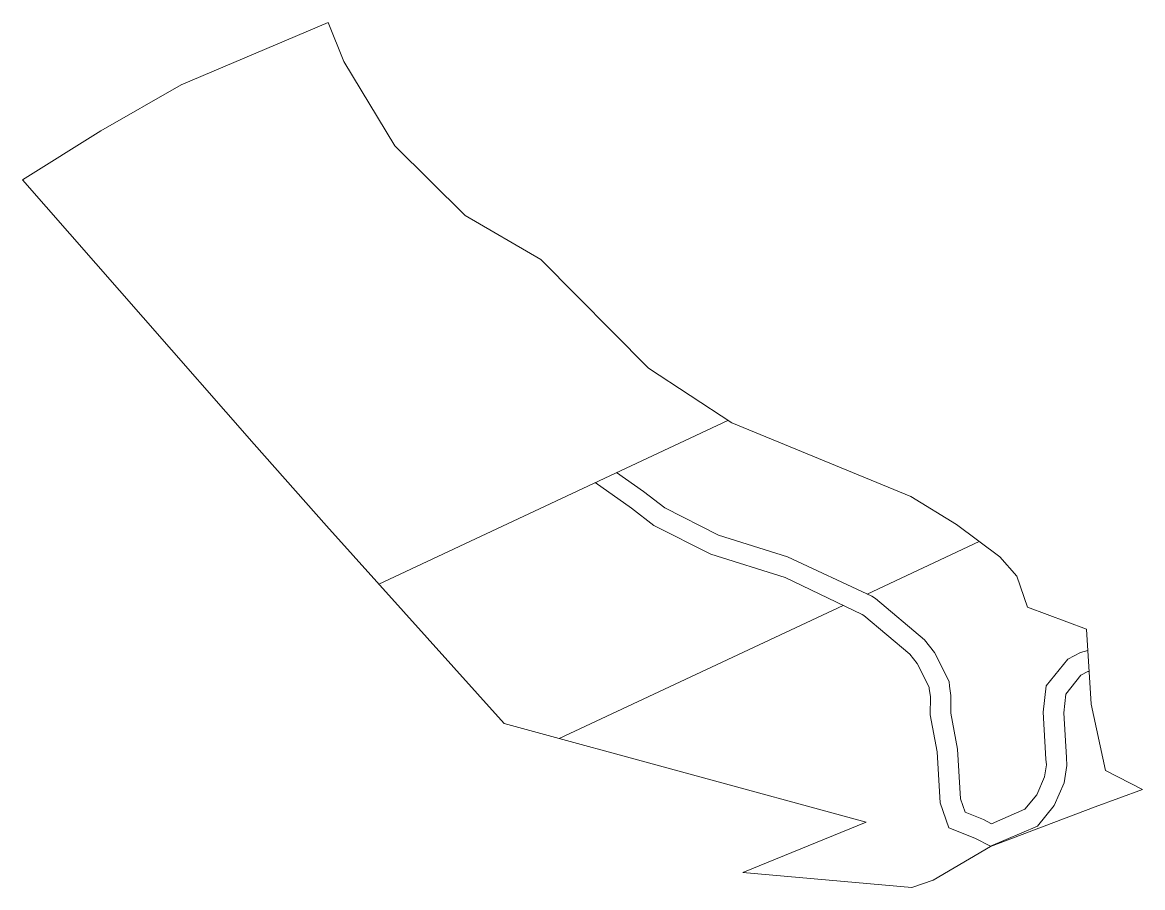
# Model space of a CAD drawing. Header units: metres. Extents: x 7500143 to 7500307, y 4691351 to 4691478.
import ezdxf

# ---------------------------------------------------------------- set-up
doc = ezdxf.new("R2010")
doc.units = ezdxf.units.M
doc.layers.add('Ndarjet', color=1, linetype='Continuous', lineweight=0)
doc.layers.add('Parc-Re', color=1, linetype='Continuous', lineweight=0)

msp = doc.modelspace()

# ---------------------------------------------------------------- linework, layer by layer
at = {"layer": 'Ndarjet', "flags": 128}
for points in [[(7500194.95, 4691395.21), (7500246.13, 4691419.25)], [(7500226.67, 4691410.11), (7500232, 4691406.38), (7500235.26, 4691403.84), (7500243.65, 4691399.63), (7500254.54, 4691396.18), (7500265.85, 4691390.76), (7500266.1, 4691390.63), (7500272.82, 4691384.95), (7500273.89, 4691383.57), (7500275.66, 4691380.07), (7500275.67, 4691379.89), (7500275.86, 4691378.66), (7500275.83, 4691376.03), (7500276.85, 4691370.62), (7500277.3, 4691363.13), (7500278.55, 4691359.46), (7500282.37, 4691357.94), (7500284.66, 4691356.78), (7500291.57, 4691359.71), (7500294.02, 4691362.73), (7500295.49, 4691366.06), (7500295.88, 4691368.58), (7500295.79, 4691369.75), (7500295.4, 4691376.33), (7500295.72, 4691379.08), (7500297.93, 4691381.85), (7500298.94, 4691382.37), (7500299.12, 4691382.41)], [(7500298.93, 4691385.46), (7500297.87, 4691385.19), (7500295.99, 4691384.22), (7500292.84, 4691380.28), (7500292.39, 4691376.41), (7500292.79, 4691369.55), (7500292.86, 4691368.7), (7500292.59, 4691366.91), (7500291.44, 4691364.31), (7500289.71, 4691362.17), (7500284.79, 4691360.05), (7500283.63, 4691360.66), (7500280.94, 4691361.74), (7500280.27, 4691363.71), (7500279.83, 4691370.99), (7500278.83, 4691376.29), (7500278.86, 4691378.86), (7500278.65, 4691380.25), (7500278.59, 4691380.91), (7500276.43, 4691385.18), (7500275, 4691387.03), (7500267.8, 4691393.12), (7500267.24, 4691393.43), (7500254.9, 4691399.21), (7500244.78, 4691402.42), (7500236.87, 4691406.39), (7500233.78, 4691408.8), (7500229.8, 4691411.58)], [(7500266.56, 4691393.74), (7500283.01, 4691401.47)], [(7500221.41, 4691372.54), (7500263.06, 4691392.1)]]:
    msp.add_lwpolyline(points, dxfattribs=at)
at = {"layer": 'Parc-Re', "color": 0, "flags": 128}
msp.add_lwpolyline([(7500266.41, 4691360.27), (7500248.35, 4691352.89), (7500273.12, 4691350.68), (7500276.25, 4691351.79), (7500284.66, 4691356.73), (7500300.04, 4691362.51), (7500306.97, 4691365.07), (7500301.54, 4691367.85), (7500299.41, 4691377.61), (7500298.74, 4691388.62), (7500290.09, 4691391.83), (7500288.54, 4691396.38), (7500286.02, 4691399.21), (7500279.7, 4691403.97), (7500272.96, 4691408.08), (7500246.71, 4691418.87), (7500234.51, 4691426.93), (7500218.72, 4691442.85), (7500207.63, 4691449.3), (7500197.27, 4691459.54), (7500189.83, 4691471.9), (7500187.51, 4691477.66), (7500165.97, 4691468.5), (7500154.15, 4691461.73), (7500142.66, 4691454.53), (7500160.37, 4691434.34), (7500176.66, 4691415.76), (7500187.26, 4691403.79), (7500213.32, 4691374.75)], close=True, dxfattribs=at)

doc.saveas('drawing.dxf')
